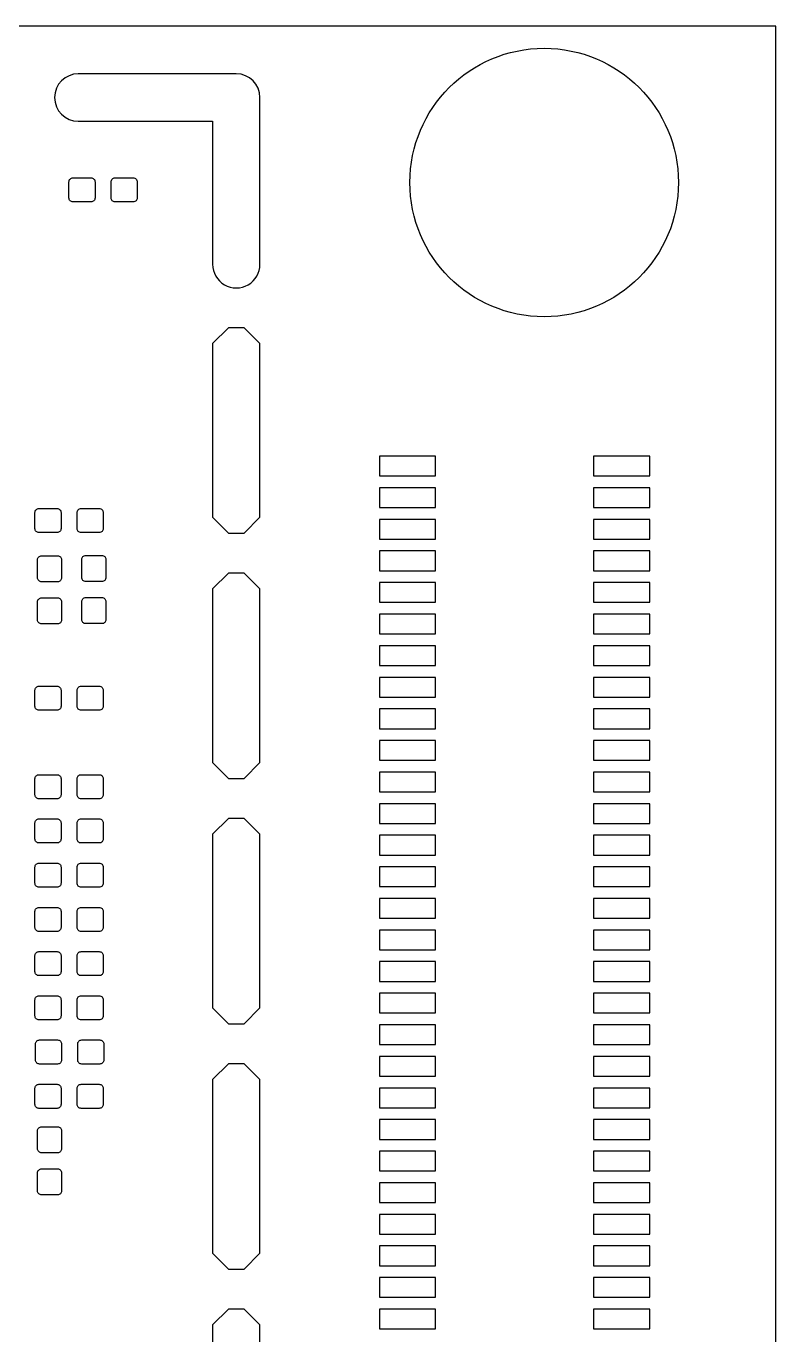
# Model space of a CAD drawing. Header units: inches. Extents: x -1.7 to 23.5, y -4.8 to 30.7.
# Drawn here: x 14.04 to 23.53, y 14.1 to 30.67 of the extents above; entities that cross this region are included whole.
import ezdxf

# ---------------------------------------------------------------- set-up
doc = ezdxf.new("R2010")
doc.units = ezdxf.units.IN
doc.header["$MEASUREMENT"] = 0
doc.layers.add('BG_OUTLINE', color=7, linetype='CONTINUOUS')
doc.layers.add('PIN_BOTTOM', color=7, linetype='CONTINUOUS')

msp = doc.modelspace()

# ---------------------------------------------------------------- linework, layer by layer
at = {"layer": 'BG_OUTLINE'}
msp.add_lwpolyline([(-1.47, 30.67), (-1.47, -4.83), (23.5318, -4.83), (23.53, 30.67)], close=True, dxfattribs=at)
at = {"layer": 'PIN_BOTTOM'}
for points in [[(16.403, 27.6558, 1.000667), (17.003, 27.6558), (17.003, 29.7668, 0.414116), (16.703, 30.0667), (14.703, 30.0667, 1), (14.703, 29.4667), (16.403, 29.4667)], [(14.8643, 28.4443), (14.6357, 28.4443, -0.414214), (14.5849, 28.4951), (14.5849, 28.6983, -0.414214), (14.6357, 28.7491), (14.8643, 28.7491, -0.414214), (14.9151, 28.6983), (14.9151, 28.4951, -0.414214)], [(15.3977, 28.4443), (15.1691, 28.4443, -0.414214), (15.1183, 28.4951), (15.1183, 28.6983, -0.414214), (15.1691, 28.7491), (15.3977, 28.7491, -0.414214), (15.4485, 28.6983), (15.4485, 28.4951, -0.414214)], [(14.4343, 24.2576), (14.2057, 24.2576, -0.414214), (14.1549, 24.3084), (14.1549, 24.5116, -0.414214), (14.2057, 24.5624), (14.4343, 24.5624, -0.414214), (14.4851, 24.5116), (14.4851, 24.3084, -0.414214)], [(14.9677, 24.2576), (14.7391, 24.2576, -0.414214), (14.6883, 24.3084), (14.6883, 24.5116, -0.414214), (14.7391, 24.5624), (14.9677, 24.5624, -0.414214), (15.0185, 24.5116), (15.0185, 24.3084, -0.414214)], [(14.1876, 23.6857), (14.1876, 23.9143, -0.414214), (14.2384, 23.9651), (14.4416, 23.9651, -0.414214), (14.4924, 23.9143), (14.4924, 23.6857, -0.414214), (14.4416, 23.6349), (14.2384, 23.6349, -0.414214)], [(15.0524, 23.9177), (15.0524, 23.6891, -0.414214), (15.0016, 23.6383), (14.7984, 23.6383, -0.414214), (14.7476, 23.6891), (14.7476, 23.9177, -0.414214), (14.7984, 23.9685), (15.0016, 23.9685, -0.414214)], [(14.1876, 23.1523), (14.1876, 23.3809, -0.414214), (14.2384, 23.4317), (14.4416, 23.4317, -0.414214), (14.4924, 23.3809), (14.4924, 23.1523, -0.414214), (14.4416, 23.1015), (14.2384, 23.1015, -0.414214)], [(15.0524, 23.3843), (15.0524, 23.1557, -0.414214), (15.0016, 23.1049), (14.7984, 23.1049, -0.414214), (14.7476, 23.1557), (14.7476, 23.3843, -0.414214), (14.7984, 23.4351), (15.0016, 23.4351, -0.414214)], [(14.4343, 22.0076), (14.2057, 22.0076, -0.414214), (14.1549, 22.0584), (14.1549, 22.2616, -0.414214), (14.2057, 22.3124), (14.4343, 22.3124, -0.414214), (14.4851, 22.2616), (14.4851, 22.0584, -0.414214)], [(14.9677, 22.0076), (14.7391, 22.0076, -0.414214), (14.6883, 22.0584), (14.6883, 22.2616, -0.414214), (14.7391, 22.3124), (14.9677, 22.3124, -0.414214), (15.0185, 22.2616), (15.0185, 22.0584, -0.414214)], [(14.4343, 20.8876), (14.2057, 20.8876, -0.414214), (14.1549, 20.9384), (14.1549, 21.1416, -0.414214), (14.2057, 21.1924), (14.4343, 21.1924, -0.414214), (14.4851, 21.1416), (14.4851, 20.9384, -0.414214)], [(14.9677, 20.8876), (14.7391, 20.8876, -0.414214), (14.6883, 20.9384), (14.6883, 21.1416, -0.414214), (14.7391, 21.1924), (14.9677, 21.1924, -0.414214), (15.0185, 21.1416), (15.0185, 20.9384, -0.414214)], [(14.4343, 20.3276), (14.2057, 20.3276, -0.414214), (14.1549, 20.3784), (14.1549, 20.5816, -0.414214), (14.2057, 20.6324), (14.4343, 20.6324, -0.414214), (14.4851, 20.5816), (14.4851, 20.3784, -0.414214)], [(14.9677, 20.3276), (14.7391, 20.3276, -0.414214), (14.6883, 20.3784), (14.6883, 20.5816, -0.414214), (14.7391, 20.6324), (14.9677, 20.6324, -0.414214), (15.0185, 20.5816), (15.0185, 20.3784, -0.414214)], [(14.4343, 19.7676), (14.2057, 19.7676, -0.414214), (14.1549, 19.8184), (14.1549, 20.0216, -0.414214), (14.2057, 20.0724), (14.4343, 20.0724, -0.414214), (14.4851, 20.0216), (14.4851, 19.8184, -0.414214)], [(14.9677, 19.7676), (14.7391, 19.7676, -0.414214), (14.6883, 19.8184), (14.6883, 20.0216, -0.414214), (14.7391, 20.0724), (14.9677, 20.0724, -0.414214), (15.0185, 20.0216), (15.0185, 19.8184, -0.414214)], [(14.4343, 19.2076), (14.2057, 19.2076, -0.414214), (14.1549, 19.2584), (14.1549, 19.4616, -0.414214), (14.2057, 19.5124), (14.4343, 19.5124, -0.414214), (14.4851, 19.4616), (14.4851, 19.2584, -0.414214)], [(14.9677, 19.2076), (14.7391, 19.2076, -0.414214), (14.6883, 19.2584), (14.6883, 19.4616, -0.414214), (14.7391, 19.5124), (14.9677, 19.5124, -0.414214), (15.0185, 19.4616), (15.0185, 19.2584, -0.414214)], [(14.4343, 18.6476), (14.2057, 18.6476, -0.414214), (14.1549, 18.6984), (14.1549, 18.9016, -0.414214), (14.2057, 18.9524), (14.4343, 18.9524, -0.414214), (14.4851, 18.9016), (14.4851, 18.6984, -0.414214)], [(14.9677, 18.6476), (14.7391, 18.6476, -0.414214), (14.6883, 18.6984), (14.6883, 18.9016, -0.414214), (14.7391, 18.9524), (14.9677, 18.9524, -0.414214), (15.0185, 18.9016), (15.0185, 18.6984, -0.414214)], [(14.2057, 18.3924), (14.4343, 18.3924, -0.414214), (14.4851, 18.3416), (14.4851, 18.1384, -0.414214), (14.4343, 18.0876), (14.2057, 18.0876, -0.414214), (14.1549, 18.1384), (14.1549, 18.3416, -0.414214)], [(14.7391, 18.3924), (14.9677, 18.3924, -0.414214), (15.0185, 18.3416), (15.0185, 18.1384, -0.414214), (14.9677, 18.0876), (14.7391, 18.0876, -0.414214), (14.6883, 18.1384), (14.6883, 18.3416, -0.414214)], [(14.4413, 17.5286), (14.2127, 17.5286, -0.414214), (14.1619, 17.5794), (14.1619, 17.7826, -0.414214), (14.2127, 17.8334), (14.4413, 17.8334, -0.414214), (14.4921, 17.7826), (14.4921, 17.5794, -0.414214)], [(14.9747, 17.5286), (14.7461, 17.5286, -0.414214), (14.6953, 17.5794), (14.6953, 17.7826, -0.414214), (14.7461, 17.8334), (14.9747, 17.8334, -0.414214), (15.0255, 17.7826), (15.0255, 17.5794, -0.414214)], [(14.4343, 16.9676), (14.2057, 16.9676, -0.414214), (14.1549, 17.0184), (14.1549, 17.2216, -0.414214), (14.2057, 17.2724), (14.4343, 17.2724, -0.414214), (14.4851, 17.2216), (14.4851, 17.0184, -0.414214)], [(14.9677, 16.9676), (14.7391, 16.9676, -0.414214), (14.6883, 17.0184), (14.6883, 17.2216, -0.414214), (14.7391, 17.2724), (14.9677, 17.2724, -0.414214), (15.0185, 17.2216), (15.0185, 17.0184, -0.414214)], [(14.1876, 16.4557), (14.1876, 16.6843, -0.414214), (14.2384, 16.7351), (14.4416, 16.7351, -0.414214), (14.4924, 16.6843), (14.4924, 16.4557, -0.414214), (14.4416, 16.4049), (14.2384, 16.4049, -0.414214)], [(14.1876, 15.9223), (14.1876, 16.1509, -0.414214), (14.2384, 16.2017), (14.4416, 16.2017, -0.414214), (14.4924, 16.1509), (14.4924, 15.9223, -0.414214), (14.4416, 15.8715), (14.2384, 15.8715, -0.414214)]]:
    msp.add_lwpolyline(points, format="xyb", close=True, dxfattribs=at)
for points in [[(16.603, 26.8524), (16.403, 26.6524), (16.403, 24.4524), (16.603, 24.2524), (16.803, 24.2524), (17.003, 24.4524), (17.003, 26.6524), (16.803, 26.8524)], [(18.516, 24.975), (19.226, 24.975), (19.226, 25.225), (18.516, 25.225)], [(21.226, 24.975), (21.936, 24.975), (21.936, 25.225), (21.226, 25.225)], [(18.516, 24.575), (19.226, 24.575), (19.226, 24.825), (18.516, 24.825)], [(21.226, 24.575), (21.936, 24.575), (21.936, 24.825), (21.226, 24.825)], [(18.516, 24.175), (19.226, 24.175), (19.226, 24.425), (18.516, 24.425)], [(21.226, 24.175), (21.936, 24.175), (21.936, 24.425), (21.226, 24.425)], [(18.516, 23.775), (19.226, 23.775), (19.226, 24.025), (18.516, 24.025)], [(21.226, 23.775), (21.936, 23.775), (21.936, 24.025), (21.226, 24.025)], [(16.603, 23.746), (16.403, 23.546), (16.403, 21.346), (16.603, 21.146), (16.803, 21.146), (17.003, 21.346), (17.003, 23.546), (16.803, 23.746)], [(18.516, 23.375), (19.226, 23.375), (19.226, 23.625), (18.516, 23.625)], [(21.226, 23.375), (21.936, 23.375), (21.936, 23.625), (21.226, 23.625)], [(18.516, 22.975), (19.226, 22.975), (19.226, 23.225), (18.516, 23.225)], [(21.226, 22.975), (21.936, 22.975), (21.936, 23.225), (21.226, 23.225)], [(18.516, 22.575), (19.226, 22.575), (19.226, 22.825), (18.516, 22.825)], [(21.226, 22.575), (21.936, 22.575), (21.936, 22.825), (21.226, 22.825)], [(18.516, 22.175), (19.226, 22.175), (19.226, 22.425), (18.516, 22.425)], [(21.226, 22.175), (21.936, 22.175), (21.936, 22.425), (21.226, 22.425)], [(18.516, 21.775), (19.226, 21.775), (19.226, 22.025), (18.516, 22.025)], [(21.226, 21.775), (21.936, 21.775), (21.936, 22.025), (21.226, 22.025)], [(18.516, 21.375), (19.226, 21.375), (19.226, 21.625), (18.516, 21.625)], [(21.226, 21.375), (21.936, 21.375), (21.936, 21.625), (21.226, 21.625)], [(18.516, 20.975), (19.226, 20.975), (19.226, 21.225), (18.516, 21.225)], [(21.226, 20.975), (21.936, 20.975), (21.936, 21.225), (21.226, 21.225)], [(18.516, 20.575), (19.226, 20.575), (19.226, 20.825), (18.516, 20.825)], [(21.226, 20.575), (21.936, 20.575), (21.936, 20.825), (21.226, 20.825)], [(16.603, 20.6396), (16.403, 20.4396), (16.403, 18.2396), (16.603, 18.0396), (16.803, 18.0396), (17.003, 18.2396), (17.003, 20.4396), (16.803, 20.6396)], [(18.516, 20.175), (19.226, 20.175), (19.226, 20.425), (18.516, 20.425)], [(21.226, 20.175), (21.936, 20.175), (21.936, 20.425), (21.226, 20.425)], [(18.516, 19.775), (19.226, 19.775), (19.226, 20.025), (18.516, 20.025)], [(21.226, 19.775), (21.936, 19.775), (21.936, 20.025), (21.226, 20.025)], [(18.516, 19.375), (19.226, 19.375), (19.226, 19.625), (18.516, 19.625)], [(21.226, 19.375), (21.936, 19.375), (21.936, 19.625), (21.226, 19.625)], [(18.516, 18.975), (19.226, 18.975), (19.226, 19.225), (18.516, 19.225)], [(21.226, 18.975), (21.936, 18.975), (21.936, 19.225), (21.226, 19.225)], [(18.516, 18.575), (19.226, 18.575), (19.226, 18.825), (18.516, 18.825)], [(21.226, 18.575), (21.936, 18.575), (21.936, 18.825), (21.226, 18.825)], [(18.516, 18.175), (19.226, 18.175), (19.226, 18.425), (18.516, 18.425)], [(21.226, 18.175), (21.936, 18.175), (21.936, 18.425), (21.226, 18.425)], [(18.516, 17.775), (19.226, 17.775), (19.226, 18.025), (18.516, 18.025)], [(21.226, 17.775), (21.936, 17.775), (21.936, 18.025), (21.226, 18.025)], [(18.516, 17.375), (19.226, 17.375), (19.226, 17.625), (18.516, 17.625)], [(21.226, 17.375), (21.936, 17.375), (21.936, 17.625), (21.226, 17.625)], [(16.603, 17.5332), (16.403, 17.3332), (16.403, 15.1332), (16.603, 14.9332), (16.803, 14.9332), (17.003, 15.1332), (17.003, 17.3332), (16.803, 17.5332)], [(18.516, 16.975), (19.226, 16.975), (19.226, 17.225), (18.516, 17.225)], [(21.226, 16.975), (21.936, 16.975), (21.936, 17.225), (21.226, 17.225)], [(18.516, 16.575), (19.226, 16.575), (19.226, 16.825), (18.516, 16.825)], [(21.226, 16.575), (21.936, 16.575), (21.936, 16.825), (21.226, 16.825)], [(18.516, 16.175), (19.226, 16.175), (19.226, 16.425), (18.516, 16.425)], [(21.226, 16.175), (21.936, 16.175), (21.936, 16.425), (21.226, 16.425)], [(18.516, 15.775), (19.226, 15.775), (19.226, 16.025), (18.516, 16.025)], [(21.226, 15.775), (21.936, 15.775), (21.936, 16.025), (21.226, 16.025)], [(18.516, 15.375), (19.226, 15.375), (19.226, 15.625), (18.516, 15.625)], [(21.226, 15.375), (21.936, 15.375), (21.936, 15.625), (21.226, 15.625)], [(18.516, 14.975), (19.226, 14.975), (19.226, 15.225), (18.516, 15.225)], [(21.226, 14.975), (21.936, 14.975), (21.936, 15.225), (21.226, 15.225)], [(18.516, 14.575), (19.226, 14.575), (19.226, 14.825), (18.516, 14.825)], [(21.226, 14.575), (21.936, 14.575), (21.936, 14.825), (21.226, 14.825)], [(16.603, 14.4268), (16.403, 14.2268), (16.403, 12.0268), (16.603, 11.8268), (16.803, 11.8268), (17.003, 12.0268), (17.003, 14.2268), (16.803, 14.4268)], [(18.516, 14.175), (19.226, 14.175), (19.226, 14.425), (18.516, 14.425)], [(21.226, 14.175), (21.936, 14.175), (21.936, 14.425), (21.226, 14.425)]]:
    msp.add_lwpolyline(points, close=True, dxfattribs=at)
msp.add_circle((20.6, 28.69), 1.7, dxfattribs=at)

doc.saveas('drawing.dxf')
